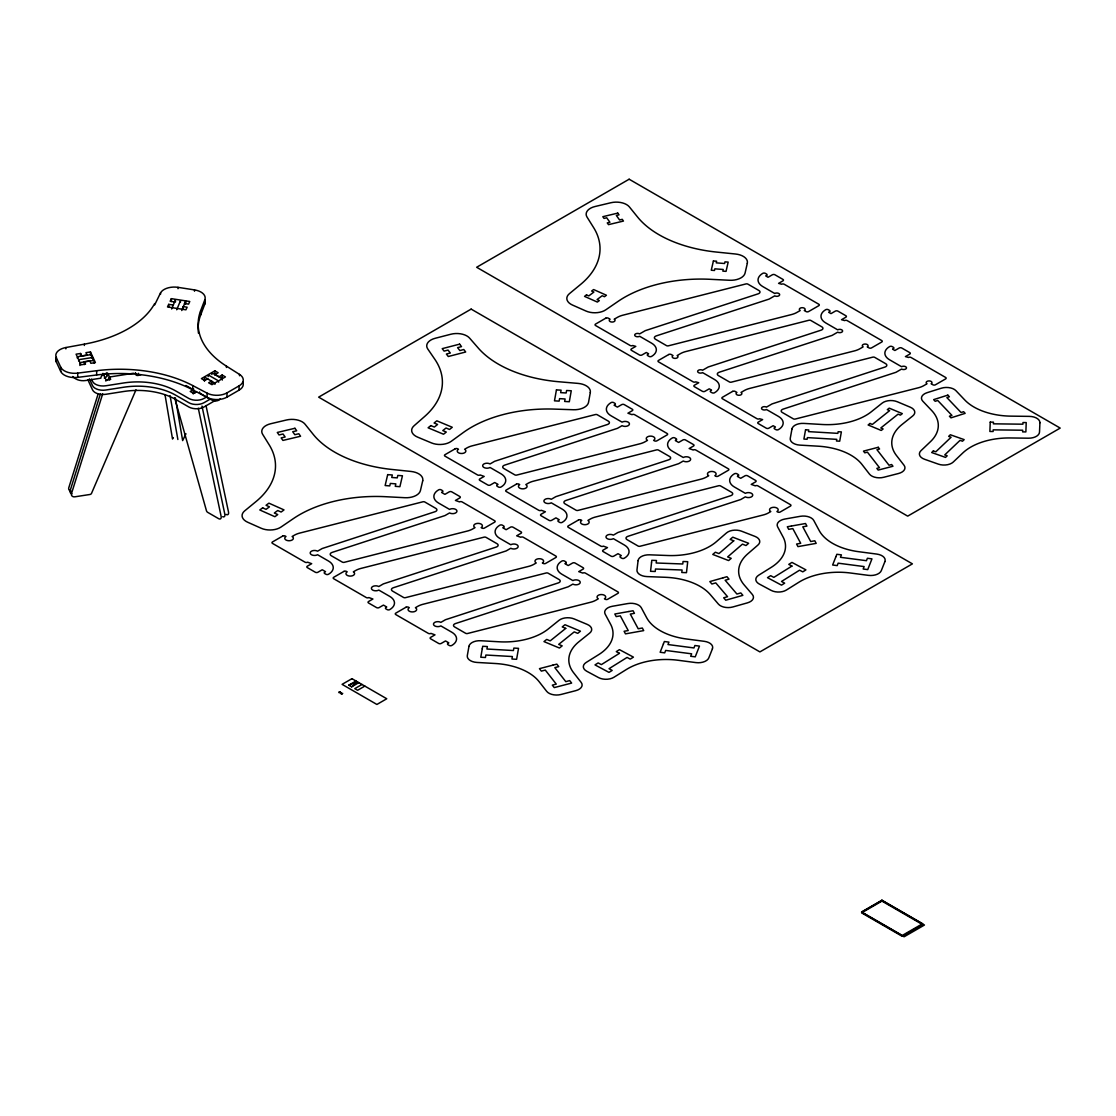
<?xml version="1.0" encoding="UTF-8"?>
<svg xmlns="http://www.w3.org/2000/svg" width="1116" height="1116" viewBox="0 0 1116 1116"><rect width="100%" height="100%" fill="white"/><g stroke="black" fill="none" stroke-linecap="round" stroke-linejoin="round"><path stroke-width="1.5" d="M171.669 308.993L175.31 300.19L175.519 302.017M176.719 309.774L180.36 300.957L180.569 301.948M181.755 310.541L185.395 301.739L185.605 302.52M98.138 393.92L68.773 487.79A3.599 2.846 -24.9 0 0 70.964 491.012M100.412 393.864L70.127 490.705A3.599 2.846 -24.9 0 0 71.94 493.844M102.7 393.795L71.48 493.607A3.599 2.846 -24.9 0 0 74.828 496.815L89.936 494.486A1.8 1.423 -24.9 0 0 91.554 493.3L135.999 389.805M198.481 333.279A107.987 62.343 0 0 1 200.685 314.921L200.685 310.653L204.856 299.716A14.396 8.314 0 0 0 194.519 289.909L178.002 287.342A14.396 8.314 0 0 0 160.551 292.866L154.692 304.877M200.685 314.921L204.856 303.984L204.856 299.716M172.882 305.003L168.711 304.361L167.498 306.97L185.926 309.816L187.139 307.207L182.968 306.565L182.968 309.411M184.391 303.468L188.576 304.124L189.776 301.501L171.348 298.656L170.148 301.264L174.319 301.906M173.343 437.639L172.52 439.02L165.042 394.897M185.954 433.747L182.647 440.597L175.393 398.021M177.876 439.509L170.078 395.678M341.105 693.566L342.738 693.357M351.624 686.828L357.441 681.834L348.792 685.182L351.624 686.828L358.85 682.657M185.995 385.536L193.263 389.693L190.222 391.465L193.542 393.376L196.583 391.604M211.677 383.876L211.677 381.03L208.622 382.788L211.942 384.699L225.432 376.915L222.112 375.004L219.057 376.762L215.137 374.502L218.192 372.744L214.886 370.833L201.396 378.617L204.702 380.528L207.757 378.77M206.92 396.766L204.047 398.426A10.797 6.236 0 0 1 188.799 398.44L175.77 390.963A54 31.178 0 0 0 123.583 382.983L105.811 385.773A10.797 6.236 0 0 1 92.544 381.365L91.498 379.105M209.78 399.375L204.047 402.681A10.797 6.236 0 0 1 188.799 402.695L175.77 395.231A54 31.178 0 0 0 123.583 387.252L105.811 390.028A10.797 6.236 0 0 1 92.544 385.634L89.406 378.854M154.692 303.538A107.987 62.343 0 0 1 84.342 344.16L65.858 347.536A14.396 8.314 0 0 0 56.288 357.622L60.71 367.15A14.396 8.314 0 0 0 77.729 373.121L96.66 370.707A107.987 62.343 0 0 1 192.761 385.578L207.074 393.125A14.396 8.314 0 0 0 226.98 392.874L239.061 385.885A14.396 8.314 0 0 0 239.508 374.404L226.436 366.146A107.987 62.343 0 0 1 200.685 310.653M56.288 357.622L56.288 361.877L60.71 371.419A14.396 8.314 0 0 0 77.729 377.375L96.66 374.976A107.987 62.343 0 0 1 192.761 389.847L207.074 397.394A14.396 8.314 0 0 0 226.98 397.129L239.061 390.154A14.396 8.314 0 0 0 242.744 382.007M348.792 685.182L356.018 681.011M362.002 684.471L354.776 688.642L357.608 690.274L364.834 686.103M342.207 694.124L341.161 693.929M109.549 379.845L109.549 377.013L133.543 373.246M140.895 374.683L136.375 375.381L135.245 372.981M80.589 353.479L76.069 354.177L81.008 364.82L85.527 364.123L84.411 361.71L89.768 360.887L90.884 363.3L95.404 362.588L90.466 351.959L85.946 352.656L87.062 355.069L81.705 355.892L80.589 353.479L80.589 356.325M102.979 373.344L106.159 380.124L110.665 379.412L109.549 377.013M174.584 397.673L206.446 510.696A1.8 1.032 60 0 0 207.632 512.314L218.694 518.703A3.599 2.079 60 0 0 221.135 516.387L198.285 408.205M206.014 405.554L228.529 512.132A3.599 2.079 60 0 1 226.074 514.434M201.982 406.071L224.832 514.253A3.599 2.079 60 0 1 222.67 516.722M239.508 374.404L239.508 375.729M239.061 385.885L239.061 390.154M226.98 392.874L226.98 397.129M226.436 366.146L226.436 367.471M222.112 375.004L222.112 379.259M214.886 370.833L214.886 375.088M211.831 374.46L211.831 374.251A1.8 1.032 60 0 1 213.1 373.511L221.094 378.129A1.8 1.032 60 0 1 222.349 380.054M208.148 376.594L208.148 376.385A1.8 1.032 60 0 1 209.417 375.646L217.411 380.263A1.8 1.032 60 0 1 218.666 382.188M207.074 393.125L207.074 397.394M204.451 381.156L204.451 378.505A1.8 1.032 60 0 1 205.721 377.78L213.714 382.397A1.8 1.032 60 0 1 214.969 384.322M194.519 289.909L194.519 291.234M193.263 389.693L193.263 393.962M192.761 385.578L192.761 389.847M185.605 300.86L185.605 303.915M178.002 287.342L178.002 288.681M171.348 298.656L171.348 301.501M168.711 304.361L168.711 307.207M160.551 292.866L160.551 294.206M138.454 373.33L138.454 374.585M106.815 372.605L106.815 375.45M96.66 370.707L96.66 374.976M94.288 363.244L94.288 361.849A1.8 1.423 -24.9 0 0 92.544 360.635L81.621 362.337A1.8 1.423 -24.9 0 0 79.892 364.067L79.892 365.476M92.935 359.98L92.935 358.934A1.8 1.423 -24.9 0 0 91.191 357.734L80.268 359.422A1.8 1.423 -24.9 0 0 78.566 360.887M91.582 357.804L91.582 356.018A1.8 1.423 -24.9 0 0 89.838 354.818L78.915 356.506A1.8 1.423 -24.9 0 0 77.213 357.971M90.466 351.959L90.466 354.79M84.342 344.16L84.342 345.486M84.411 361.71L84.411 364.555M77.729 373.121L77.729 377.375M65.858 347.536L65.858 348.876M60.71 367.15L60.71 371.419M216.211 399.891A10.797 6.236 0 0 1 215.5 400.337L204.047 406.949A10.797 6.236 0 0 1 188.799 406.963L175.77 399.486A54 31.178 0 0 0 123.583 391.507L105.811 394.297A10.797 6.236 0 0 1 92.544 389.889L88.359 380.863A10.797 6.236 0 0 1 88.025 379.733M220.173 398.942A16.196 9.347 60 0 1 210.589 399.389L199.638 393.069A4.325 2.497 60 0 0 199.513 391.995M194.881 393.264A4.325 2.497 60 0 1 193.584 388.898M105.574 373.414A4.325 3.404 -24.9 0 1 103.509 374.892M107.764 373.288A4.325 3.404 -24.9 0 1 104.262 378.017M138.035 375.604A4.325 3.404 -24.9 0 1 135.65 373.149M72.805 376.51A16.196 12.778 -24.9 0 0 85.904 380.486L100.858 378.171A4.325 3.404 -24.9 0 1 104.834 374.027A4.325 3.404 -24.9 0 1 109.187 376.552A4.325 3.404 -24.9 0 1 105.615 380.919M56.288 361.877A14.396 8.314 0 0 1 56.442 357.26M204.758 300.162A14.396 8.314 0 0 1 204.856 303.984M990.227 422.127L989.878 431.474L993.114 431.515L993.184 429.855L1022.688 430.218L1022.633 431.878L1025.869 431.92L1026.218 422.573L1022.981 422.532L1022.912 424.192L993.407 423.829L993.463 422.169L990.227 422.127M1039.917 422.755L1039.512 432.115A10.797 6.236 0 0 1 1028.492 438.197L1010.133 437.96A54 31.178 0 0 0 962.801 452.97L953.245 462.052A10.797 6.236 0 0 1 938.389 464.144L924.564 459.276A10.797 6.236 0 0 1 920.951 450.711L930.479 441.643A54 31.178 0 0 0 931.637 410.479L922.779 401.16A10.797 6.236 0 0 1 927.075 392.692L941.304 388.215A10.797 6.236 0 0 1 955.938 390.684L964.768 399.974A54 31.178 0 0 0 1010.943 416.142L1029.357 416.38A10.797 6.236 0 0 1 1039.917 422.755M651.521 562.813L650.544 571.308L655.218 571.49L655.497 569.007L682.085 570.011L681.792 572.494L686.466 572.675L687.721 561.683L683.048 561.501L682.769 563.985L656.18 562.994L656.473 560.497L651.8 560.316L651.521 562.813M638.087 560.609L636.971 569.941A10.797 6.236 0 0 0 647.043 576.595L665.415 577.293A54 31.178 0 0 1 710.306 594.619L718.425 604.119A10.797 6.236 0 0 0 732.849 606.965L747.413 602.863A10.797 6.236 0 0 0 752.351 594.493L744.205 584.965A54 31.178 0 0 1 747.748 553.857L757.945 545.04A10.797 6.236 0 0 0 755.002 536.405L741.554 531.188A10.797 6.236 0 0 0 726.544 532.89L716.319 541.734A54 31.178 0 0 1 667.884 555.517L649.568 554.819A10.797 6.236 0 0 0 638.087 560.609M482.265 648.759L480.787 657.24L485.446 657.505L485.879 655.022L512.384 656.543L511.951 659.026L516.61 659.305L518.521 648.34L513.862 648.075L513.43 650.544L486.925 649.024L487.357 646.541L482.698 646.276L482.265 648.759M805.557 429.772L803.897 439.076L807.119 439.272L807.412 437.611L836.777 439.355L836.484 441.015L839.706 441.197L841.366 431.906L838.144 431.711L837.851 433.357L808.486 431.627L808.779 429.967L805.557 429.772M468.971 646.303L467.311 655.594A10.797 6.236 0 0 0 476.978 662.444L495.295 663.504A54 31.178 0 0 1 539.14 681.695L546.7 691.362A10.797 6.236 0 0 0 560.957 694.487L575.73 690.665A10.797 6.236 0 0 0 581.171 682.406L573.596 672.725A54 31.178 0 0 1 578.967 641.7L589.68 633.093A10.797 6.236 0 0 0 587.239 624.402L574.112 618.92A10.797 6.236 0 0 0 559.018 620.329L548.277 628.964A54 31.178 0 0 1 499.061 641.784L480.787 640.737A10.797 6.236 0 0 0 468.971 646.303M556.438 389.889L554.485 400.839L559.144 401.118L559.576 398.635L565.101 398.97L564.654 401.453L569.313 401.732L571.266 390.767L566.607 390.488L566.161 392.971L560.65 392.651L561.097 390.168L556.438 389.889M590.308 392.469L588.55 402.29A14.396 8.314 0 0 1 573.401 409.739L554.052 409.098A107.987 62.343 0 0 0 463.238 432.576L451.185 441.35A14.396 8.314 0 0 1 431.46 442.913L417.607 437.123A14.396 8.314 0 0 1 414.008 425.824L424.666 416.463A107.987 62.343 0 0 0 434.849 359.324L427.721 348.917A14.396 8.314 0 0 1 435.226 338.274L450.836 334.242A14.396 8.314 0 0 1 469.585 338.092L478.304 348.094A107.987 62.343 0 0 0 558.921 381.756L578.102 383.402A14.396 8.314 0 0 1 590.308 392.469M791.969 428.949L790.268 438.253A10.797 6.236 0 0 0 799.907 445.117L818.223 446.191A54 31.178 0 0 1 861.984 464.465L869.503 474.133A10.797 6.236 0 0 0 883.732 477.285L898.533 473.491A10.797 6.236 0 0 0 904.016 465.233L896.483 455.537A54 31.178 0 0 1 901.993 424.526L912.748 415.933A10.797 6.236 0 0 0 910.349 407.242L897.25 401.732A10.797 6.236 0 0 0 882.142 403.127L871.359 411.734A54 31.178 0 0 1 822.087 424.485L803.813 423.41A10.797 6.236 0 0 0 791.969 428.949M713.403 260.963L711.269 270.239L714.491 270.477L714.868 268.83L723.21 269.472L722.833 271.118L726.056 271.369L728.176 262.093L724.968 261.855L724.591 263.502L716.235 262.86L716.612 261.214L713.403 260.963M747.315 263.292L745.07 273.085A14.396 8.314 0 0 1 729.543 280.269L710.236 279.307A107.987 62.343 0 0 0 618.278 301.25L605.793 309.816A14.396 8.314 0 0 1 585.998 311.043L572.438 305.031A14.396 8.314 0 0 1 569.411 293.675L580.529 284.496A107.987 62.343 0 0 0 593.586 227.552L587.002 217.02A14.396 8.314 0 0 1 595.037 206.516L610.843 202.749A14.396 8.314 0 0 1 629.382 206.906L637.585 217.048A107.987 62.343 0 0 0 716.486 252.063L735.57 254.016A14.396 8.314 0 0 1 747.315 263.292M387.684 474.621L385.132 485.544L389.763 485.906L390.335 483.437L395.831 483.856L395.259 486.339L399.891 486.688L402.444 475.779L397.812 475.416L397.24 477.885L391.744 477.467L392.316 474.984L387.684 474.621M422.727 480.745L420.439 490.538A14.396 8.314 0 0 1 404.885 497.708L385.578 496.704A107.987 62.343 0 0 0 293.522 518.521L280.995 527.059A14.396 8.314 0 0 1 261.2 528.259L247.668 522.232A14.396 8.314 0 0 1 244.697 510.863L255.843 501.712A107.987 62.343 0 0 0 269.151 444.782L262.609 434.25A14.396 8.314 0 0 1 270.686 423.745L286.505 419.993A14.396 8.314 0 0 1 305.045 424.192L313.191 434.347A107.987 62.343 0 0 0 391.939 469.459L411.023 471.454A14.396 8.314 0 0 1 422.727 480.745M663.406 643.946L660.142 652.26L664.704 652.86L665.666 650.433L691.641 653.823L690.678 656.25L695.24 656.85L699.467 646.108L694.905 645.508L693.957 647.95L667.968 644.546L668.93 642.119L664.369 641.519L663.406 643.946M835.898 556.703L832.634 565.003L837.195 565.603L838.158 563.175L864.133 566.579L863.17 569.007L867.732 569.606L871.959 558.865L867.397 558.265L866.435 560.692L840.46 557.303L841.422 554.875L836.861 554.275L835.898 556.703M712.427 648.801L708.8 657.91A10.797 6.236 0 0 1 695.896 662.597L677.984 660.254A54 31.178 0 0 0 626.411 669.488L613.898 677.286A10.797 6.236 0 0 1 598.608 677.621L586.751 671.246A10.797 6.236 0 0 1 586.193 662.444L598.664 654.66A54 31.178 0 0 0 610.605 624.263L605.151 614.107A10.797 6.236 0 0 1 612.293 606.295L627.792 603.561A10.797 6.236 0 0 1 641.268 607.676L646.708 617.804A54 31.178 0 0 0 686.34 638.966L704.294 641.323A10.797 6.236 0 0 1 712.427 648.801M884.918 561.557L881.291 570.667A10.797 6.236 0 0 1 868.374 575.354L850.462 573.01A54 31.178 0 0 0 798.889 582.231L786.389 590.043A10.797 6.236 0 0 1 771.1 590.364L759.243 584.003A10.797 6.236 0 0 1 758.685 575.2L771.156 567.416A54 31.178 0 0 0 783.097 537.019L777.643 526.864A10.797 6.236 0 0 1 784.785 519.052L800.27 516.317A10.797 6.236 0 0 1 813.759 520.433L819.2 530.56A54 31.178 0 0 0 858.832 551.722L876.785 554.08A10.797 6.236 0 0 1 884.918 561.557M340.394 692.032C339.627 694.166 337.074 691.167 340.394 692.032M933.353 450.934L931.665 452.538L945.517 457.393L947.205 455.788L944.736 454.923L960.039 440.36L962.508 441.211L964.182 439.62L950.33 434.766L948.656 436.37L951.111 437.235L935.808 451.799L933.353 450.934M733.742 540.8L718.955 553.592L715.37 552.211L712.761 554.443L728.622 560.567L731.217 558.335L727.632 556.94L742.433 544.148L746.018 545.543L748.627 543.297L732.766 537.173L730.157 539.419L733.742 540.8M565.742 628.378L550.202 640.863L546.7 639.412L543.966 641.602L559.451 648.033L562.185 645.843L558.684 644.392L574.224 631.893L577.725 633.358L580.46 631.168L564.975 624.723L562.241 626.927L565.742 628.378M430.832 425.601L428.084 427.791L443.54 434.236L446.288 432.059L442.787 430.595L446.037 428L449.539 429.465L452.287 427.275L436.816 420.816L434.082 423.006L437.584 424.471L434.333 427.065L430.832 425.601M870.006 423.466L868.108 424.973L881.235 430.455L883.133 428.949L880.803 427.972L898.087 414.162L900.431 415.124L902.328 413.618L889.201 408.135L887.304 409.656L889.633 410.632L872.335 424.443L870.006 423.466M586.5 294.889L584.533 296.382L597.367 302.073L599.348 300.595L597.06 299.576L602.194 295.726L604.481 296.73L606.448 295.252L593.614 289.546L591.633 291.039L593.921 292.043L588.788 295.907L586.5 294.889M262.651 507.836L259.791 509.97L274.885 516.708L277.745 514.574L274.327 513.039L277.717 510.514L281.134 512.035L284.008 509.9L268.9 503.163L266.04 505.297L269.458 506.817L266.068 509.356L262.651 507.836M619.436 653.334L601.357 664.62L598.176 662.918L594.995 664.899L609.001 672.39L612.182 670.409L609.015 668.707L627.094 657.422L630.261 659.124L633.442 657.129L619.45 649.651L616.269 651.632L619.436 653.334M791.928 566.077L773.834 577.377L770.668 575.675L767.487 577.656L781.493 585.147L784.674 583.166L781.507 581.464L799.586 570.178L802.753 571.866L805.933 569.885L791.942 562.408L788.761 564.389L791.928 566.077M629.145 179.216L476.644 267.268L907.685 516.136L1060.2 428.084L629.145 179.216M471.147 309.104L318.646 397.143L759.898 651.911L912.414 563.859L471.147 309.104M605.779 318.186L595.595 324.059A1.8 1.032 0 0 0 595.595 325.537L630.177 345.5A1.8 1.032 0 0 0 632.73 345.5L635.785 346.392L631.461 348.889A1.8 1.032 0 0 0 631.461 350.354L639.454 354.972A1.8 1.032 0 0 0 641.993 354.972L646.317 352.475L648.619 353.8L647.852 354.232A1.8 1.032 0 0 0 647.852 355.711L649.038 356.395A1.8 1.032 0 0 0 651.591 356.395A16.196 9.347 0 0 0 651.591 343.17L639.621 336.265A2.874 1.66 0 0 1 635.548 336.265A2.874 1.66 0 0 1 635.548 333.907A2.874 1.66 0 0 1 639.621 333.907L645.229 330.671L758.196 293.815A3.599 2.079 0 0 0 758.964 290.537L747.915 284.148A1.8 1.032 0 0 0 745.92 283.938L622.868 315.2A17.995 10.393 0 0 0 617.385 317.363L614.177 319.218A2.874 1.66 0 0 1 614.177 321.561A2.874 1.66 0 0 1 610.103 321.561A2.874 1.66 0 0 1 610.103 319.218L608.318 318.186A1.8 1.032 0 0 0 605.779 318.186M282.697 536.057L272.513 541.93A1.8 1.032 0 0 0 272.513 543.408L305.073 562.199A1.8 1.032 0 0 0 307.611 562.199L311.685 563.678L307.36 566.175A1.8 1.032 0 0 0 307.36 567.639L315.354 572.257A1.8 1.032 0 0 0 317.893 572.257L322.231 569.76L325.537 571.671L324.77 572.103A1.8 1.032 0 0 0 324.77 573.582L325.97 574.266A1.8 1.032 0 0 0 328.509 574.266A16.196 9.347 0 0 0 328.509 561.041L317.572 554.722A4.325 2.497 0 0 1 311.462 554.722A4.325 2.497 0 0 1 311.462 551.192A4.325 2.497 0 0 1 317.572 551.192L322.147 548.542L435.114 511.686A3.599 2.079 0 0 0 435.882 508.408L424.833 502.019A1.8 1.032 0 0 0 422.838 501.809L299.786 533.071A17.995 10.393 0 0 0 294.303 535.234L292.113 536.503A4.325 2.497 0 0 1 292.113 540.018A4.325 2.497 0 0 1 286.003 540.018A4.325 2.497 0 0 1 286.003 536.503L285.236 536.057A1.8 1.032 0 0 0 282.697 536.057M455.189 448.813L445.005 454.686A1.8 1.032 0 0 0 445.005 456.151L477.564 474.956A1.8 1.032 0 0 0 480.103 474.956L484.177 476.42L479.852 478.917A1.8 1.032 0 0 0 479.852 480.396L487.845 485A1.8 1.032 0 0 0 490.384 485L494.709 482.503L498.029 484.414L497.262 484.86A1.8 1.032 0 0 0 497.262 486.325L498.447 487.022A1.8 1.032 0 0 0 501 487.022A16.196 9.347 0 0 0 501 473.798L490.05 467.478A4.325 2.497 0 0 1 483.939 467.478A4.325 2.497 0 0 1 483.939 463.949A4.325 2.497 0 0 1 490.05 463.949L494.639 461.299L607.606 424.443A3.599 2.079 0 0 0 608.373 421.164L597.325 414.775A1.8 1.032 0 0 0 595.33 414.566L472.277 445.814A17.995 10.393 0 0 0 466.795 447.99L464.605 449.246A4.325 2.497 0 0 1 464.605 452.775A4.325 2.497 0 0 1 458.495 452.775A4.325 2.497 0 0 1 458.495 449.246L457.727 448.813A1.8 1.032 0 0 0 455.189 448.813M766.525 275.512L765.757 275.959L768.045 277.284L772.37 274.773A1.8 1.032 0 0 1 774.923 274.773L782.916 279.391A1.8 1.032 0 0 1 782.916 280.869L778.591 283.366L781.646 284.245A1.8 1.032 0 0 1 784.185 284.245L818.781 304.222A1.8 1.032 0 0 1 818.781 305.686L808.598 311.559A1.8 1.032 0 0 1 806.059 311.559L804.273 310.541A2.874 1.66 0 0 0 804.273 308.183A2.874 1.66 0 0 0 800.2 308.183A2.874 1.66 0 0 0 800.2 310.541L796.991 312.382A17.995 10.393 0 0 1 791.509 314.559L668.456 345.807A1.8 1.032 0 0 1 666.461 345.597L655.413 339.208A3.599 2.079 0 0 1 656.18 335.93L769.147 299.074L774.741 295.838A2.874 1.66 0 0 0 778.815 295.838A2.874 1.66 0 0 0 778.815 293.494A2.874 1.66 0 0 0 774.741 293.494L762.786 286.575A16.196 9.347 0 0 1 762.786 273.35A1.8 1.032 0 0 1 765.325 273.35L766.525 274.048A1.8 1.032 0 0 1 766.525 275.512M668.721 354.525L658.538 360.398A1.8 1.032 0 0 0 658.538 361.877L693.134 381.839A1.8 1.032 0 0 0 695.673 381.839L698.728 382.732L694.403 385.229A1.8 1.032 0 0 0 694.403 386.694L702.396 391.311A1.8 1.032 0 0 0 704.935 391.311L709.26 388.814L711.562 390.14L710.794 390.572A1.8 1.032 0 0 0 710.794 392.051L711.994 392.734A1.8 1.032 0 0 0 714.533 392.734A16.196 9.347 0 0 0 714.533 379.51L702.564 372.605A2.874 1.66 0 0 1 698.49 372.605A2.874 1.66 0 0 1 698.49 370.247A2.874 1.66 0 0 1 702.564 370.247L708.172 367.011L821.139 330.155A3.599 2.079 0 0 0 821.906 326.876L810.858 320.487A1.8 1.032 0 0 0 808.863 320.278L685.81 351.54A17.995 10.393 0 0 0 680.328 353.702L677.119 355.558A2.874 1.66 0 0 1 677.119 357.901A2.874 1.66 0 0 1 673.046 357.901A2.874 1.66 0 0 1 673.046 355.558L671.26 354.525A1.8 1.032 0 0 0 668.721 354.525M442.355 492.003L441.601 492.449L444.907 494.36L449.232 491.863A1.8 1.032 0 0 1 451.785 491.863L459.778 496.48A1.8 1.032 0 0 1 459.778 497.945L455.44 500.442L459.513 501.907A1.8 1.032 0 0 1 462.066 501.907L494.625 520.712A1.8 1.032 0 0 1 494.625 522.176L484.442 528.063A1.8 1.032 0 0 1 481.889 528.063L481.122 527.617A4.325 2.497 0 0 0 481.122 524.088A4.325 2.497 0 0 0 475.025 524.088A4.325 2.497 0 0 0 475.025 527.617L472.821 528.886A17.995 10.393 0 0 1 467.353 531.049L344.3 562.311A1.8 1.032 0 0 1 342.305 562.087L331.243 555.712A3.599 2.079 0 0 1 332.024 552.434L444.977 515.564L449.567 512.928A4.325 2.497 0 0 0 455.677 512.928A4.325 2.497 0 0 0 455.677 509.398A4.325 2.497 0 0 0 449.567 509.398L438.616 503.079A16.196 9.347 0 0 1 438.616 489.854A1.8 1.032 0 0 1 441.169 489.854L442.355 490.538A1.8 1.032 0 0 1 442.355 492.003M614.846 404.759L614.079 405.206L617.399 407.117L621.724 404.62A1.8 1.032 0 0 1 624.263 404.62L632.256 409.223A1.8 1.032 0 0 1 632.256 410.702L627.931 413.199L632.005 414.664A1.8 1.032 0 0 1 634.558 414.664L667.103 433.468A1.8 1.032 0 0 1 667.103 434.933L656.933 440.806A1.8 1.032 0 0 1 654.381 440.806L653.613 440.374A4.325 2.497 0 0 0 653.613 436.844A4.325 2.497 0 0 0 647.503 436.844A4.325 2.497 0 0 0 647.503 440.374L645.313 441.629A17.995 10.393 0 0 1 639.831 443.805L516.792 475.053A1.8 1.032 0 0 1 514.783 474.844L503.735 468.455A3.599 2.079 0 0 1 504.516 465.177L617.469 428.321L622.058 425.67A4.325 2.497 0 0 0 628.168 425.67A4.325 2.497 0 0 0 628.168 422.141A4.325 2.497 0 0 0 622.058 422.141L611.108 415.822A16.196 9.347 0 0 1 611.108 402.597A1.8 1.032 0 0 1 613.66 402.597L614.846 403.295A1.8 1.032 0 0 1 614.846 404.759M343.909 571.406L333.726 577.279A1.8 1.032 0 0 0 333.726 578.744L366.285 597.548A1.8 1.032 0 0 0 368.838 597.548L372.911 599.013L368.573 601.51A1.8 1.032 0 0 0 368.573 602.989L376.566 607.592A1.8 1.032 0 0 0 379.119 607.592L383.444 605.095L386.75 607.006L385.983 607.453A1.8 1.032 0 0 0 385.983 608.918L387.182 609.615A1.8 1.032 0 0 0 389.735 609.615A16.196 9.347 0 0 0 389.735 596.39L378.784 590.071A4.325 2.497 0 0 1 372.674 590.071A4.325 2.497 0 0 1 372.674 586.542A4.325 2.497 0 0 1 378.784 586.542L383.36 583.891L496.327 547.035A3.599 2.079 0 0 0 497.108 543.757L486.046 537.368A1.8 1.032 0 0 0 484.051 537.159L360.998 568.407A17.995 10.393 0 0 0 355.53 570.569L353.326 571.838A4.325 2.497 0 0 1 353.326 575.368A4.325 2.497 0 0 1 347.216 575.368A4.325 2.497 0 0 1 347.216 571.838L346.462 571.406A1.8 1.032 0 0 0 343.909 571.406M516.401 484.149L506.218 490.036A1.8 1.032 0 0 0 506.218 491.5L538.777 510.291A1.8 1.032 0 0 0 541.316 510.291L545.389 511.77L541.065 514.267A1.8 1.032 0 0 0 541.065 515.731L549.058 520.349A1.8 1.032 0 0 0 551.611 520.349L555.935 517.852L559.242 519.763L558.474 520.209A1.8 1.032 0 0 0 558.474 521.674L559.674 522.358A1.8 1.032 0 0 0 562.213 522.358A16.196 9.347 0 0 0 562.213 509.133L551.276 502.814A4.325 2.497 0 0 1 545.166 502.814A4.325 2.497 0 0 1 545.166 499.284A4.325 2.497 0 0 1 551.276 499.284L555.852 496.648L668.819 459.778A3.599 2.079 0 0 0 669.6 456.5L658.538 450.125A1.8 1.032 0 0 0 656.543 449.901L533.49 481.163A17.995 10.393 0 0 0 528.008 483.326L525.817 484.595A4.325 2.497 0 0 1 525.817 488.124A4.325 2.497 0 0 1 519.707 488.124A4.325 2.497 0 0 1 519.707 484.595L518.94 484.149A1.8 1.032 0 0 0 516.401 484.149M829.467 311.852L828.7 312.299L830.988 313.624L835.326 311.113A1.8 1.032 0 0 1 837.865 311.113L845.858 315.73A1.8 1.032 0 0 1 845.858 317.209L841.534 319.706L844.589 320.585A1.8 1.032 0 0 1 847.128 320.585L881.724 340.561A1.8 1.032 0 0 1 881.724 342.026L871.54 347.899A1.8 1.032 0 0 1 869.001 347.899L867.216 346.881A2.874 1.66 0 0 0 867.216 344.523A2.874 1.66 0 0 0 863.142 344.523A2.874 1.66 0 0 0 863.142 346.881L859.934 348.722A17.995 10.393 0 0 1 854.451 350.898L731.398 382.146A1.8 1.032 0 0 1 729.404 381.937L718.355 375.548A3.599 2.079 0 0 1 719.123 372.27L832.09 335.414L837.684 332.177A2.874 1.66 0 0 0 841.757 332.177A2.874 1.66 0 0 0 841.757 329.834A2.874 1.66 0 0 0 837.684 329.834L825.728 322.915A16.196 9.347 0 0 1 825.728 309.69A1.8 1.032 0 0 1 828.267 309.69L829.467 310.387A1.8 1.032 0 0 1 829.467 311.852M732.598 391.409L722.429 397.282A1.8 1.032 0 0 0 722.429 398.761L757.011 418.737A1.8 1.032 0 0 0 759.564 418.737L762.619 419.616L758.28 422.113A1.8 1.032 0 0 0 758.28 423.578L766.287 428.195A1.8 1.032 0 0 0 768.826 428.195L773.151 425.698L775.439 427.023L774.685 427.456A1.8 1.032 0 0 0 774.685 428.935L775.871 429.618A1.8 1.032 0 0 0 778.424 429.618A16.196 9.347 0 0 0 778.424 416.394L766.455 409.488A2.874 1.66 0 0 1 762.381 409.488A2.874 1.66 0 0 1 762.381 407.131A2.874 1.66 0 0 1 766.455 407.131L772.063 403.908L885.016 367.038A3.599 2.079 0 0 0 885.797 363.76L874.749 357.385A1.8 1.032 0 0 0 872.74 357.162L749.687 388.424A17.995 10.393 0 0 0 744.219 390.586L741.01 392.441A2.874 1.66 0 0 1 741.01 394.785A2.874 1.66 0 0 1 736.937 394.785A2.874 1.66 0 0 1 736.937 392.441L735.151 391.409A1.8 1.032 0 0 0 732.598 391.409M503.581 527.352L502.814 527.798L506.12 529.709L510.444 527.198A1.8 1.032 0 0 1 512.997 527.198L520.991 531.816A1.8 1.032 0 0 1 520.991 533.295L516.666 535.792L520.74 537.256A1.8 1.032 0 0 1 523.278 537.256L555.838 556.047A1.8 1.032 0 0 1 555.838 557.526L545.654 563.399A1.8 1.032 0 0 1 543.115 563.399L542.348 562.966A4.325 2.497 0 0 0 542.348 559.437A4.325 2.497 0 0 0 536.238 559.437A4.325 2.497 0 0 0 536.238 562.966L534.048 564.222A17.995 10.393 0 0 1 528.565 566.398L405.513 597.646A1.8 1.032 0 0 1 403.518 597.437L392.469 591.048A3.599 2.079 0 0 1 393.237 587.769L506.204 550.913L510.779 548.263A4.325 2.497 0 0 0 516.889 548.263A4.325 2.497 0 0 0 516.889 544.734A4.325 2.497 0 0 0 510.779 544.734L499.842 538.414A16.196 9.347 0 0 1 499.842 525.19A1.8 1.032 0 0 1 502.381 525.19L503.581 525.887A1.8 1.032 0 0 1 503.581 527.352M676.073 440.109L675.306 440.541L678.612 442.452L682.936 439.955A1.8 1.032 0 0 1 685.489 439.955L693.482 444.573A1.8 1.032 0 0 1 693.482 446.037L689.158 448.534L693.231 450.013A1.8 1.032 0 0 1 695.77 450.013L728.33 468.804A1.8 1.032 0 0 1 728.33 470.282L718.146 476.155A1.8 1.032 0 0 1 715.593 476.155L714.84 475.709A4.325 2.497 0 0 0 714.84 472.18A4.325 2.497 0 0 0 708.73 472.18A4.325 2.497 0 0 0 708.73 475.709L706.54 476.978A17.995 10.393 0 0 1 701.057 479.141L578.004 510.403A1.8 1.032 0 0 1 576.009 510.179L564.947 503.804A3.599 2.079 0 0 1 565.728 500.526L678.695 463.656L683.271 461.02A4.325 2.497 0 0 0 689.381 461.02A4.325 2.497 0 0 0 689.381 457.49A4.325 2.497 0 0 0 683.271 457.49L672.334 451.171A16.196 9.347 0 0 1 672.334 437.946A1.8 1.032 0 0 1 674.873 437.946L676.073 438.63A1.8 1.032 0 0 1 676.073 440.109M405.987 607.244L395.817 613.116A1.8 1.032 0 0 0 395.817 614.595L428.363 633.386A1.8 1.032 0 0 0 430.915 633.386L434.989 634.851L430.664 637.362A1.8 1.032 0 0 0 430.664 638.826L438.658 643.444A1.8 1.032 0 0 0 441.197 643.444L445.521 640.947L448.827 642.858L448.074 643.29A1.8 1.032 0 0 0 448.074 644.769L449.26 645.453A1.8 1.032 0 0 0 451.813 645.453A16.196 9.347 0 0 0 451.813 632.228L440.862 625.909A4.325 2.497 0 0 1 434.752 625.909A4.325 2.497 0 0 1 434.752 622.379A4.325 2.497 0 0 1 440.862 622.379L445.451 619.729L558.405 582.873A3.599 2.079 0 0 0 559.186 579.595L548.137 573.206A1.8 1.032 0 0 0 546.129 572.996L423.09 604.258A17.995 10.393 0 0 0 417.607 606.42L415.417 607.69A4.325 2.497 0 0 1 415.417 611.205A4.325 2.497 0 0 1 409.307 611.205A4.325 2.497 0 0 1 409.307 607.69L408.54 607.244A1.8 1.032 0 0 0 405.987 607.244M578.479 520L568.295 525.873A1.8 1.032 0 0 0 568.295 527.338L600.854 546.143A1.8 1.032 0 0 0 603.407 546.143L607.481 547.607L603.142 550.104A1.8 1.032 0 0 0 603.142 551.583L611.136 556.187A1.8 1.032 0 0 0 613.688 556.187L618.013 553.689L621.319 555.601L620.566 556.047A1.8 1.032 0 0 0 620.566 557.512L621.751 558.209A1.8 1.032 0 0 0 624.304 558.209A16.196 9.347 0 0 0 624.304 544.985L613.354 538.665A4.325 2.497 0 0 1 607.244 538.665A4.325 2.497 0 0 1 607.244 535.136A4.325 2.497 0 0 1 613.354 535.136L617.929 532.485L730.896 495.63A3.599 2.079 0 0 0 731.678 492.351L720.615 485.962A1.8 1.032 0 0 0 718.62 485.753L595.567 517.001A17.995 10.393 0 0 0 590.099 519.163L587.895 520.433A4.325 2.497 0 0 1 587.895 523.962A4.325 2.497 0 0 1 581.785 523.962A4.325 2.497 0 0 1 581.785 520.433L581.031 520A1.8 1.032 0 0 0 578.479 520M893.358 348.736L892.591 349.182L894.879 350.508L899.203 348.011A1.8 1.032 0 0 1 901.756 348.011L909.749 352.614A1.8 1.032 0 0 1 909.749 354.093L905.425 356.59L908.48 357.469A1.8 1.032 0 0 1 911.019 357.469L945.615 377.445A1.8 1.032 0 0 1 945.615 378.91L935.431 384.783A1.8 1.032 0 0 1 932.878 384.783L931.107 383.765A2.874 1.66 0 0 0 931.107 381.407A2.874 1.66 0 0 0 927.033 381.407A2.874 1.66 0 0 0 927.033 383.765L923.811 385.62A17.995 10.393 0 0 1 918.342 387.782L795.29 419.03A1.8 1.032 0 0 1 793.295 418.821L782.232 412.446A3.599 2.079 0 0 1 783.013 409.154L895.981 372.298L901.575 369.061A2.874 1.66 0 0 0 905.648 369.061A2.874 1.66 0 0 0 905.648 366.718A2.874 1.66 0 0 0 901.575 366.718L889.619 359.812A16.196 9.347 0 0 1 889.619 346.574A1.8 1.032 0 0 1 892.158 346.574L893.358 347.271A1.8 1.032 0 0 1 893.358 348.736M351.945 678.668L342.082 684.359L376.901 704.461L386.764 698.755L351.945 678.668M340.45 692.673L341.329 693.189L340.45 692.673M565.659 563.189L564.891 563.636L568.211 565.547L572.536 563.05A1.8 1.032 0 0 1 575.075 563.05L583.068 567.667A1.8 1.032 0 0 1 583.068 569.132L578.744 571.629L582.817 573.094A1.8 1.032 0 0 1 585.356 573.094L617.915 591.899A1.8 1.032 0 0 1 617.915 593.363L607.732 599.25A1.8 1.032 0 0 1 605.193 599.25L604.426 598.804A4.325 2.497 0 0 0 604.426 595.274A4.325 2.497 0 0 0 598.315 595.274A4.325 2.497 0 0 0 598.315 598.804L596.125 600.073A17.995 10.393 0 0 1 590.643 602.235L467.59 633.497A1.8 1.032 0 0 1 465.595 633.274L454.547 626.899A3.599 2.079 0 0 1 455.314 623.621L568.281 586.751L572.871 584.1A4.325 2.497 0 0 0 578.967 584.1A4.325 2.497 0 0 0 578.967 580.585A4.325 2.497 0 0 0 572.871 580.585L561.92 574.266A16.196 9.347 0 0 1 561.92 561.041A1.8 1.032 0 0 1 564.459 561.041L565.659 561.725A1.8 1.032 0 0 1 565.659 563.189M738.15 475.946L737.383 476.392L740.689 478.304L745.028 475.793A1.8 1.032 0 0 1 747.567 475.793L755.56 480.41A1.8 1.032 0 0 1 755.56 481.889L751.235 484.386L755.309 485.851A1.8 1.032 0 0 1 757.848 485.851L790.407 504.641A1.8 1.032 0 0 1 790.407 506.12L780.223 511.993A1.8 1.032 0 0 1 777.685 511.993L776.917 511.56A4.325 2.497 0 0 0 776.917 508.031A4.325 2.497 0 0 0 770.807 508.031A4.325 2.497 0 0 0 770.807 511.56L768.617 512.816A17.995 10.393 0 0 1 763.135 514.992L640.082 546.24A1.8 1.032 0 0 1 638.087 546.031L627.039 539.642A3.599 2.079 0 0 1 627.806 536.364L740.773 499.508L745.348 496.857A4.325 2.497 0 0 0 751.459 496.857A4.325 2.497 0 0 0 751.459 493.328A4.325 2.497 0 0 0 745.348 493.328L734.412 487.008A16.196 9.347 0 0 1 734.412 473.784A1.8 1.032 0 0 1 736.951 473.784L738.15 474.481A1.8 1.032 0 0 1 738.15 475.946M881.933 900.221L861.594 911.967L902.272 935.445L922.611 923.713L881.933 900.221M881.961 900.486L861.594 912.246L904.1 936.784L924.467 925.024L881.961 900.486M881.933 901.1L861.594 912.846L902.272 936.338L922.611 924.592L881.933 901.1M947.847 395.134L933.646 399.626L935.194 401.272L937.719 400.477L951.934 415.417L949.409 416.212L950.972 417.844L965.159 413.352L963.61 411.706L961.085 412.515L946.87 397.575L949.395 396.766L947.847 395.134M723.07 577.809L709.832 581.575L711.896 584.003L715.774 582.901L727.562 596.697L723.684 597.785L725.749 600.213L742.865 595.344L740.801 592.931L736.923 594.033L725.135 580.236L729.013 579.134L726.948 576.707L723.07 577.809M552.894 665.15L539.447 668.651L541.358 671.121L545.305 670.102L556.27 684.108L552.322 685.14L554.247 687.596L571.643 683.076L569.718 680.607L565.784 681.639L554.819 667.619L558.753 666.601L556.828 664.132L552.894 665.15M459.611 344.147L442.201 348.652L444.112 351.108L448.046 350.089L450.32 353.019L446.372 354.037L448.283 356.506L465.693 352L463.782 349.531L459.848 350.55L457.574 347.634L461.522 346.616L459.611 344.147M878.25 447.293L863.463 451.115L864.788 452.817L867.411 452.147L879.492 467.688L876.855 468.371L878.18 470.087L892.967 466.251L891.642 464.549L889.02 465.233L876.939 449.678L879.575 448.995L878.25 447.293M617.776 213.114L602.807 216.685L604.049 218.415L606.699 217.773L609.922 222.279L607.257 222.907L608.499 224.637L623.467 221.066L622.226 219.336L619.575 219.978L616.353 215.472L619.017 214.844L617.776 213.114M294.931 428.279L277.284 432.464L279.056 434.961L283.046 434.012L285.152 436.984L281.162 437.918L282.934 440.429L300.581 436.244L298.809 433.747L294.819 434.682L292.713 431.725L296.703 430.776L294.931 428.279M791.439 526.027L787.31 526.766L788.691 529.347L792.82 528.607L800.716 543.297L796.587 544.036L797.968 546.617L816.187 543.366L814.806 540.786L810.69 541.511L802.795 526.822L806.91 526.096L805.529 523.516L791.439 526.027M628.922 611.498L614.818 614.009L616.199 616.59L620.329 615.865L628.224 630.554L624.095 631.279L625.476 633.86L643.709 630.61L642.328 628.029L638.199 628.768L630.303 614.079L634.432 613.34L633.051 610.759L628.922 611.498"/></g></svg>
